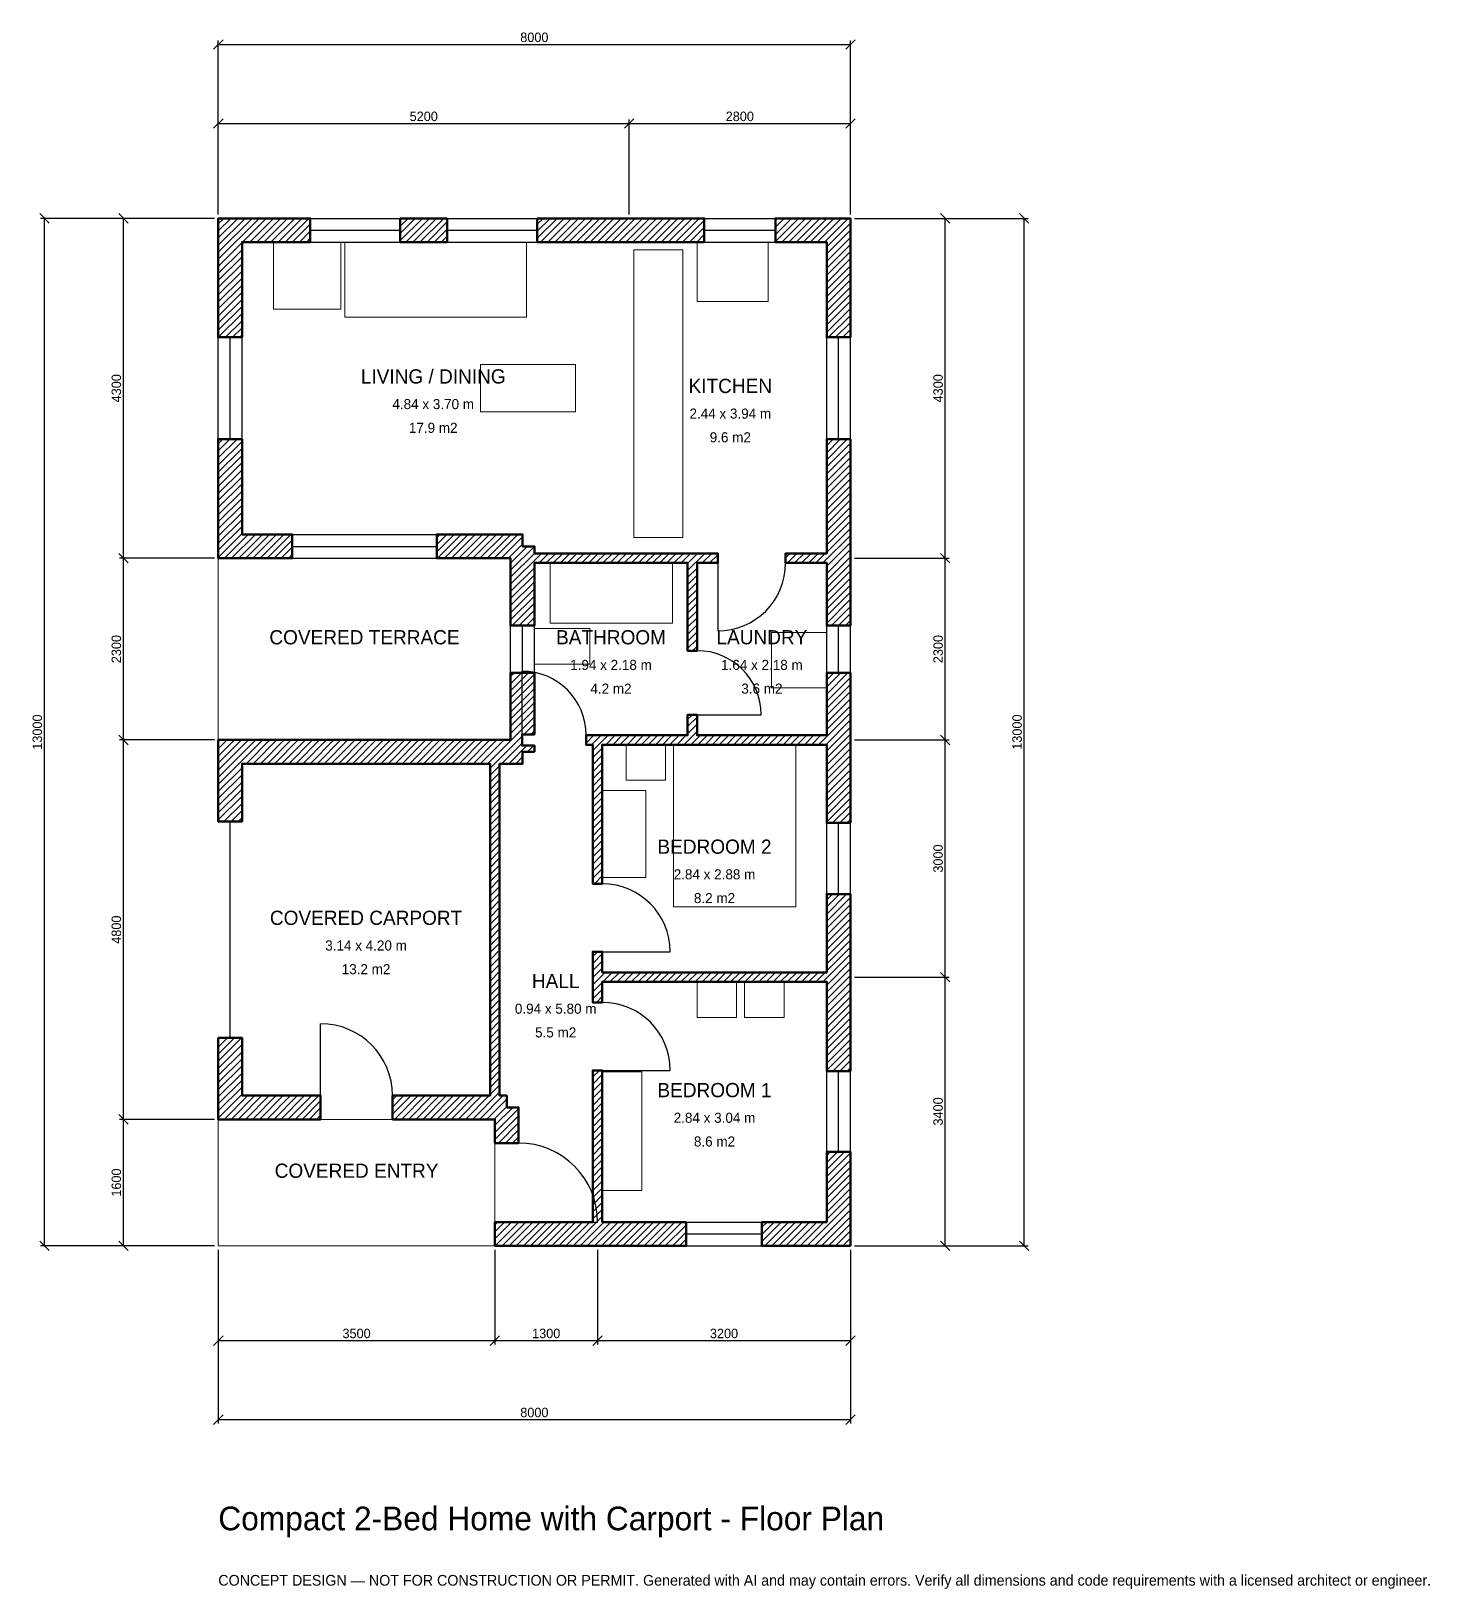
# Model space of a CAD drawing. Header units: millimetres. Extents: x -2369 to 15333, y -4341 to 15369.
import ezdxf
from ezdxf.enums import TextEntityAlignment as Align

# ---------------------------------------------------------------- set-up
doc = ezdxf.new("R2010")
doc.units = ezdxf.units.MM
doc.linetypes.add('DASHED', pattern=[1.524, 1.27, -0.254])
for name, color, linetype, lineweight in [('A-ANNO-DIMS', 1, 'Continuous', 13), ('A-ANNO-TEXT', 7, 'Continuous', 18), ('A-AREA-IDEN', 7, 'Continuous', 18), ('A-DOOR', 2, 'Continuous', 25), ('A-FLOR-FIXT', 9, 'Continuous', 13), ('A-FURN', 9, 'Continuous', 13), ('A-GLAZ', 4, 'Continuous', 25), ('A-SITE-PAVE', 8, 'Continuous', 13), ('A-WALL', 7, 'Continuous', 50), ('A-WALL-PATT', 8, 'Continuous', 13)]:
    doc.layers.add(name, color=color, linetype=linetype, lineweight=lineweight)
doc.dimstyles.new('PLAN', dxfattribs={"dimtxt": 120, "dimasz": 80, "dimexe": 50, "dimexo": 50, "dimgap": 30, "dimtad": 1, "dimdec": 0, "dimtsz": 60, "dimcen": 2.5, "dimclrd": 1, "dimclre": 1, "dimazin": 3, "dimtfac": 1, "dimtmove": 0, "dimatfit": 3})

msp = doc.modelspace()

# ---------------------------------------------------------------- hatches: boundary and pattern name
at = {"layer": 'A-WALL-PATT'}
h = msp.add_hatch(dxfattribs=at)
h.set_pattern_fill('ANSI31', color=8, scale=20)
h.paths.add_polyline_path([(4650, 0), (3800, 0), (3800, -0.001), (3500, -0.001), (3500, 0), (3499.999, 0), (3499.999, 300), (3500, 300), (3500, 300), (3800, 300), (3800, 300), (4650, 300), (4740, 300), (4740, 2220), (4860, 2220), (4860, 300), (4950, 300), (5920, 300), (5920, 0), (4950, 0), (4860, 0), (4860, -0.001), (4740, -0.001), (4740, 0), (4650, 0)])
h.paths.add_polyline_path([(3500, 1540), (3499.999, 1540), (3499.999, 1599.999), (3440, 1599.999), (3440, 1600), (2205, 1600), (2205, 1900), (3440, 1900), (3440, 6100), (3350, 6100), (300, 6100), (300, 5370), (0, 5370), (0, 6100), (-0.001, 6100), (-0.001, 6400), (0, 6400), (0, 6400.001), (300, 6400.001), (300, 6400), (3350, 6400), (3440, 6400), (3440, 6400.001), (3560, 6400.001), (3560, 6400), (3640, 6400), (3640, 6400.001), (3699.999, 6400.001), (3699.999, 6460), (3700, 6460), (3700, 7250), (4000, 7250), (4000, 6470), (3845, 6470), (3845, 6330), (4000, 6330), (4000, 6250), (3850, 6250), (3850, 6100), (3650, 6100), (3560, 6100), (3560, 1900), (3650, 1900), (3650, 1750), (3800, 1750), (3800, 1300), (3500, 1300), (3500, 1540)])
h.paths.add_polyline_path([(300, 1600), (300, 1599.999), (0, 1599.999), (0, 1600), (-0.001, 1600), (-0.001, 1900), (0, 1900), (0, 2630), (300, 2630), (300, 1900), (1295, 1900), (1295, 1600), (300, 1600)])
h.paths.add_polyline_path([(3700, 8640), (3699.999, 8640), (3699.999, 8699.999), (3640, 8699.999), (3640, 8700), (2765, 8700), (2765, 9000), (3850, 9000), (3850, 8850), (4000, 8850), (4000, 8760), (5140, 8760), (5260, 8760), (5940, 8760), (6060, 8760), (6320, 8760), (6320, 8640), (6060, 8640), (6060, 7530), (5940, 7530), (5940, 8640), (5260, 8640), (5140, 8640), (4000, 8640), (4000, 7850), (3700, 7850), (3700, 8640)])
h.paths.add_polyline_path([(300, 8700), (300, 8699.999), (0, 8699.999), (0, 8700), (-0.001, 8700), (-0.001, 9000), (0, 9000), (0, 10205), (300, 10205), (300, 9000), (935, 9000), (935, 8700), (300, 8700)])
h.paths.add_polyline_path([(0, 12700), (-0.001, 12700), (-0.001, 13000), (0, 13000), (0, 13000.001), (300, 13000.001), (300, 13000), (1163.3333, 13000), (1163.3333, 12700), (300, 12700), (300, 11495), (0, 11495), (0, 12700)])
h.paths.add_polyline_path([(2896.6667, 13000), (2896.6667, 12700), (2303.3333, 12700), (2303.3333, 13000), (2896.6667, 13000)])
h.paths.add_polyline_path([(5050, 13000), (5350, 13000), (6150, 13000), (6150, 12700), (5350, 12700), (5050, 12700), (4036.6667, 12700), (4036.6667, 13000), (5050, 13000)])
h.paths.add_polyline_path([(7700, 13000), (7700, 13000.001), (8000, 13000.001), (8000, 13000), (8000.001, 13000), (8000.001, 12700), (8000, 12700), (8000, 11495), (7700, 11495), (7700, 12700), (7050, 12700), (7050, 13000), (7700, 13000)])
h.paths.add_polyline_path([(8000, 8850), (8000, 8760), (8000.001, 8760), (8000.001, 8640), (8000, 8640), (8000, 8550), (8000, 7850), (7700, 7850), (7700, 8550), (7700, 8640), (7180, 8640), (7180, 8760), (7700, 8760), (7700, 8850), (7700, 10205), (8000, 10205), (8000, 8850)])
h.paths.add_polyline_path([(8000, 6550), (8000, 6460), (8000.001, 6460), (8000.001, 6340), (8000, 6340), (8000, 6250), (8000, 5350), (7700, 5350), (7700, 6250), (7700, 6340), (6060, 6340), (5940, 6340), (4860, 6340), (4860, 4580), (4740, 4580), (4740, 6340), (4655, 6340), (4655, 6460), (4740, 6460), (4860, 6460), (5940, 6460), (5940, 6720), (6060, 6720), (6060, 6460), (7700, 6460), (7700, 6550), (7700, 7250), (8000, 7250), (8000, 6550)])
h.paths.add_polyline_path([(8000, 3550), (8000, 3460), (8000.001, 3460), (8000.001, 3340), (8000, 3340), (8000, 3250), (8000, 2210), (7700, 2210), (7700, 3250), (7700, 3340), (4860, 3340), (4860, 3080), (4740, 3080), (4740, 3340), (4740, 3460), (4740, 3720), (4860, 3720), (4860, 3460), (7700, 3460), (7700, 3550), (7700, 4450), (8000, 4450), (8000, 3550)])
h.paths.add_polyline_path([(8000, 300), (8000.001, 300), (8000.001, 0), (8000, 0), (8000, -0.001), (7700, -0.001), (7700, 0), (6880, 0), (6880, 300), (7700, 300), (7700, 1190), (8000, 1190), (8000, 300)])

# ---------------------------------------------------------------- linework, layer by layer
at = {"layer": 'A-DOOR'}
for p, q in [((6320, 8640), (6320, 7780)), ((3845, 6460), (3845, 7270)), ((6060, 6720), (6870, 6720)), ((4860, 3720), (5720, 3720)), ((1295, 1900), (1295, 2810)), ((4860, 2220), (5720, 2220)), ((3800, 300), (4800, 300))]:
    msp.add_line(p, q, dxfattribs=at)
at = {"layer": 'A-DOOR', "linetype": 'DASHED'}
msp.add_line((150, 2630), (150, 5370), dxfattribs=at)
at = {"layer": 'A-DOOR'}
for centre, radius, start, end in [((6320, 8640), 860, 270, 360), ((6060, 6720), 810, 0, 90), ((3845, 6460), 810, 0, 90), ((4860, 3720), 860, 0, 90), ((4860, 2220), 860, 0, 90), ((1295, 1900), 910, 0, 90), ((3800, 300), 1000, 0, 90)]:
    msp.add_arc(centre, radius, start, end, dxfattribs=at)
at = {"layer": 'A-FLOR-FIXT'}
for points in [[(5260, 8960), (5880, 8960), (5880, 12600), (5260, 12600)], [(4200, 7880), (5750, 7880), (5750, 8640), (4200, 8640)], [(4000, 7360), (4700, 7360), (4700, 7810), (4000, 7810)]]:
    msp.add_lwpolyline(points, close=True, dxfattribs=at)
at = {"layer": 'A-FURN'}
for points in [[(700, 11850), (1550, 11850), (1550, 12700), (700, 12700)], [(1600, 11750), (3900, 11750), (3900, 12700), (1600, 12700)], [(6060, 11950), (6960, 11950), (6960, 12700), (6060, 12700)], [(3320, 10550), (4520, 10550), (4520, 11150), (3320, 11150)], [(7000, 7060), (7700, 7060), (7700, 7760), (7000, 7760)], [(5160, 5890), (5660, 5890), (5660, 6340), (5160, 6340)], [(5760, 4290), (7310, 4290), (7310, 6340), (5760, 6340)], [(4860, 4660), (5410, 4660), (5410, 5760), (4860, 5760)], [(6060, 2890), (6560, 2890), (6560, 3340), (6060, 3340)], [(6660, 2890), (7160, 2890), (7160, 3340), (6660, 3340)], [(4860, 700), (5360, 700), (5360, 2200), (4860, 2200)]]:
    msp.add_lwpolyline(points, close=True, dxfattribs=at)
at = {"layer": 'A-GLAZ'}
for p, q in [((1163.3333, 13000), (2303.3333, 13000)), ((1163.3333, 12850), (2303.3333, 12850)), ((2896.6667, 13000), (4036.6667, 13000)), ((2896.6667, 12850), (4036.6667, 12850)), ((6150, 13000), (7050, 13000)), ((6150, 12850), (7050, 12850)), ((1163.3333, 12700), (2303.3333, 12700)), ((2896.6667, 12700), (4036.6667, 12700)), ((6150, 12700), (7050, 12700)), ((0, 10205), (0, 11495)), ((150, 10205), (150, 11495)), ((300, 10205), (300, 11495)), ((7700, 10205), (7700, 11495)), ((7850, 10205), (7850, 11495)), ((8000, 10205), (8000, 11495)), ((935, 9000), (2765, 9000)), ((935, 8850), (2765, 8850)), ((935, 8700), (2765, 8700)), ((3700, 7250), (3700, 7850)), ((3850, 7250), (3850, 7850)), ((4000, 7250), (4000, 7850)), ((7700, 7250), (7700, 7850)), ((7850, 7250), (7850, 7850)), ((8000, 7250), (8000, 7850)), ((7700, 4450), (7700, 5350)), ((7850, 4450), (7850, 5350)), ((8000, 4450), (8000, 5350)), ((7700, 1190), (7700, 2210)), ((7850, 1190), (7850, 2210)), ((8000, 1190), (8000, 2210)), ((5920, 300), (6880, 300)), ((5920, 150), (6880, 150)), ((5920, 0), (6880, 0))]:
    msp.add_line(p, q, dxfattribs=at)
at = {"layer": 'A-SITE-PAVE', "linetype": 'DASHED'}
for points in [[(0, 6400), (3700, 6400), (3700, 8700), (0, 8700)], [(0, 0), (3500, 0), (3500, 1600), (0, 1600)]]:
    msp.add_lwpolyline(points, close=True, dxfattribs=at)
at = {"layer": 'A-WALL'}
for points in [[(0, 12700), (-0.001, 12700), (-0.001, 13000), (0, 13000), (0, 13000.001), (300, 13000.001), (300, 13000), (1163.3333, 13000), (1163.3333, 12700), (300, 12700), (300, 11495), (0, 11495), (0, 12700)], [(2896.6667, 13000), (2896.6667, 12700), (2303.3333, 12700), (2303.3333, 13000), (2896.6667, 13000)], [(5050, 13000), (5350, 13000), (6150, 13000), (6150, 12700), (5350, 12700), (5050, 12700), (4036.6667, 12700), (4036.6667, 13000), (5050, 13000)], [(7700, 13000), (7700, 13000.001), (8000, 13000.001), (8000, 13000), (8000.001, 13000), (8000.001, 12700), (8000, 12700), (8000, 11495), (7700, 11495), (7700, 12700), (7050, 12700), (7050, 13000), (7700, 13000)], [(300, 8700), (300, 8699.999), (0, 8699.999), (0, 8700), (-0.001, 8700), (-0.001, 9000), (0, 9000), (0, 10205), (300, 10205), (300, 9000), (935, 9000), (935, 8700), (300, 8700)], [(8000, 8850), (8000, 8760), (8000.001, 8760), (8000.001, 8640), (8000, 8640), (8000, 8550), (8000, 7850), (7700, 7850), (7700, 8550), (7700, 8640), (7180, 8640), (7180, 8760), (7700, 8760), (7700, 8850), (7700, 10205), (8000, 10205), (8000, 8850)], [(3700, 8640), (3699.999, 8640), (3699.999, 8699.999), (3640, 8699.999), (3640, 8700), (2765, 8700), (2765, 9000), (3850, 9000), (3850, 8850), (4000, 8850), (4000, 8760), (5140, 8760), (5260, 8760), (5940, 8760), (6060, 8760), (6320, 8760), (6320, 8640), (6060, 8640), (6060, 7530), (5940, 7530), (5940, 8640), (5260, 8640), (5140, 8640), (4000, 8640), (4000, 7850), (3700, 7850), (3700, 8640)], [(3500, 1540), (3499.999, 1540), (3499.999, 1599.999), (3440, 1599.999), (3440, 1600), (2205, 1600), (2205, 1900), (3440, 1900), (3440, 6100), (3350, 6100), (300, 6100), (300, 5370), (0, 5370), (0, 6100), (-0.001, 6100), (-0.001, 6400), (0, 6400), (0, 6400.001), (300, 6400.001), (300, 6400), (3350, 6400), (3440, 6400), (3440, 6400.001), (3560, 6400.001), (3560, 6400), (3640, 6400), (3640, 6400.001), (3699.999, 6400.001), (3699.999, 6460), (3700, 6460), (3700, 7250), (4000, 7250), (4000, 6470), (3845, 6470), (3845, 6330), (4000, 6330), (4000, 6250), (3850, 6250), (3850, 6100), (3650, 6100), (3560, 6100), (3560, 1900), (3650, 1900), (3650, 1750), (3800, 1750), (3800, 1300), (3500, 1300), (3500, 1540)], [(8000, 6550), (8000, 6460), (8000.001, 6460), (8000.001, 6340), (8000, 6340), (8000, 6250), (8000, 5350), (7700, 5350), (7700, 6250), (7700, 6340), (6060, 6340), (5940, 6340), (4860, 6340), (4860, 4580), (4740, 4580), (4740, 6340), (4655, 6340), (4655, 6460), (4740, 6460), (4860, 6460), (5940, 6460), (5940, 6720), (6060, 6720), (6060, 6460), (7700, 6460), (7700, 6550), (7700, 7250), (8000, 7250), (8000, 6550)], [(8000, 3550), (8000, 3460), (8000.001, 3460), (8000.001, 3340), (8000, 3340), (8000, 3250), (8000, 2210), (7700, 2210), (7700, 3250), (7700, 3340), (4860, 3340), (4860, 3080), (4740, 3080), (4740, 3340), (4740, 3460), (4740, 3720), (4860, 3720), (4860, 3460), (7700, 3460), (7700, 3550), (7700, 4450), (8000, 4450), (8000, 3550)], [(300, 1600), (300, 1599.999), (0, 1599.999), (0, 1600), (-0.001, 1600), (-0.001, 1900), (0, 1900), (0, 2630), (300, 2630), (300, 1900), (1295, 1900), (1295, 1600), (300, 1600)], [(4650, 0), (3800, 0), (3800, -0.001), (3500, -0.001), (3500, 0), (3499.999, 0), (3499.999, 300), (3500, 300), (3500, 300), (3800, 300), (3800, 300), (4650, 300), (4740, 300), (4740, 2220), (4860, 2220), (4860, 300), (4950, 300), (5920, 300), (5920, 0), (4950, 0), (4860, 0), (4860, -0.001), (4740, -0.001), (4740, 0), (4650, 0)], [(8000, 300), (8000.001, 300), (8000.001, 0), (8000, 0), (8000, -0.001), (7700, -0.001), (7700, 0), (6880, 0), (6880, 300), (7700, 300), (7700, 1190), (8000, 1190), (8000, 300)]]:
    msp.add_lwpolyline(points, close=True, dxfattribs=at)

# ---------------------------------------------------------------- texts
at = {"layer": 'A-ANNO-TEXT'}
for s, height, p in [('Compact 2-Bed Home with Carport - Floor Plan', 300, (0, -3600)), ('CONCEPT DESIGN — NOT FOR CONSTRUCTION OR PERMIT. Generated with AI and may contain errors. Verify all dimensions and code requirements with a licensed architect or engineer.', 135, (0, -4300))]:
    msp.add_text(s, height=height, dxfattribs=at).set_placement(p)
at = {"layer": 'A-AREA-IDEN'}
for s, height, p in [('LIVING / DINING', 180, (2720, 11000)), ('KITCHEN', 180, (6480, 10880)), ('4.84 x 3.70 m', 127.5, (2720, 10650)), ('2.44 x 3.94 m', 127.5, (6480, 10530)), ('17.9 m2', 127.5, (2720, 10350)), ('9.6 m2', 127.5, (6480, 10230)), ('COVERED TERRACE', 180, (1850, 7700)), ('BATHROOM', 180, (4970, 7700)), ('LAUNDRY', 180, (6880, 7700)), ('1.94 x 2.18 m', 127.5, (4970, 7350)), ('1.64 x 2.18 m', 127.5, (6880, 7350)), ('4.2 m2', 127.5, (4970, 7050)), ('3.6 m2', 127.5, (6880, 7050)), ('BEDROOM 2', 180, (6280, 5050)), ('2.84 x 2.88 m', 127.5, (6280, 4700)), ('8.2 m2', 127.5, (6280, 4400)), ('COVERED CARPORT', 180, (1870, 4150)), ('3.14 x 4.20 m', 127.5, (1870, 3800)), ('13.2 m2', 127.5, (1870, 3500)), ('HALL', 180, (4270, 3350)), ('0.94 x 5.80 m', 127.5, (4270, 3000)), ('5.5 m2', 127.5, (4270, 2700)), ('BEDROOM 1', 180, (6280, 1970)), ('2.84 x 3.04 m', 127.5, (6280, 1620)), ('8.6 m2', 127.5, (6280, 1320)), ('COVERED ENTRY', 180, (1750, 950))]:
    msp.add_text(s, height=height, dxfattribs=at).set_placement(p, align=Align.MIDDLE_CENTER)

# ---------------------------------------------------------------- dimensions: what is measured, and where the dimension line sits
at = {"layer": 'A-ANNO-DIMS'}
for base, p1, p2, text in [((0, 15200), (0, 13000), (8000, 13000), '8000'), ((0, 14200), (0, 13000), (5200, 13000), '5200'), ((5200, 14200), (5200, 13000), (8000, 13000), '2800'), ((0, -1200), (0, 0), (3500, 0), '3500'), ((0, -2200), (0, 0), (8000, 0), '8000'), ((3500, -1200), (3500, 0), (4800, 0), '1300'), ((4800, -1200), (4800, 0), (8000, 0), '3200')]:
    msp.add_linear_dim(base=base, p1=p1, p2=p2, text=text, dimstyle='PLAN', dxfattribs=at).render()
for base, p1, p2, text in [((-2200, 0), (0, 0), (0, 13000), '13000'), ((-1200, 8700), (0, 8700), (0, 13000), '4300'), ((9200, 8700), (8000, 8700), (8000, 13000), '4300'), ((10200, 0), (8000, 0), (8000, 13000), '13000'), ((-1200, 6400), (0, 6400), (0, 8700), '2300'), ((9200, 6400), (8000, 6400), (8000, 8700), '2300'), ((-1200, 1600), (0, 1600), (0, 6400), '4800'), ((9200, 3400), (8000, 3400), (8000, 6400), '3000'), ((9200, 0), (8000, 0), (8000, 3400), '3400'), ((-1200, 0), (0, 0), (0, 1600), '1600')]:
    msp.add_linear_dim(base=base, p1=p1, p2=p2, angle=90, text=text, dimstyle='PLAN', dxfattribs=at).render()

doc.saveas('drawing.dxf')
